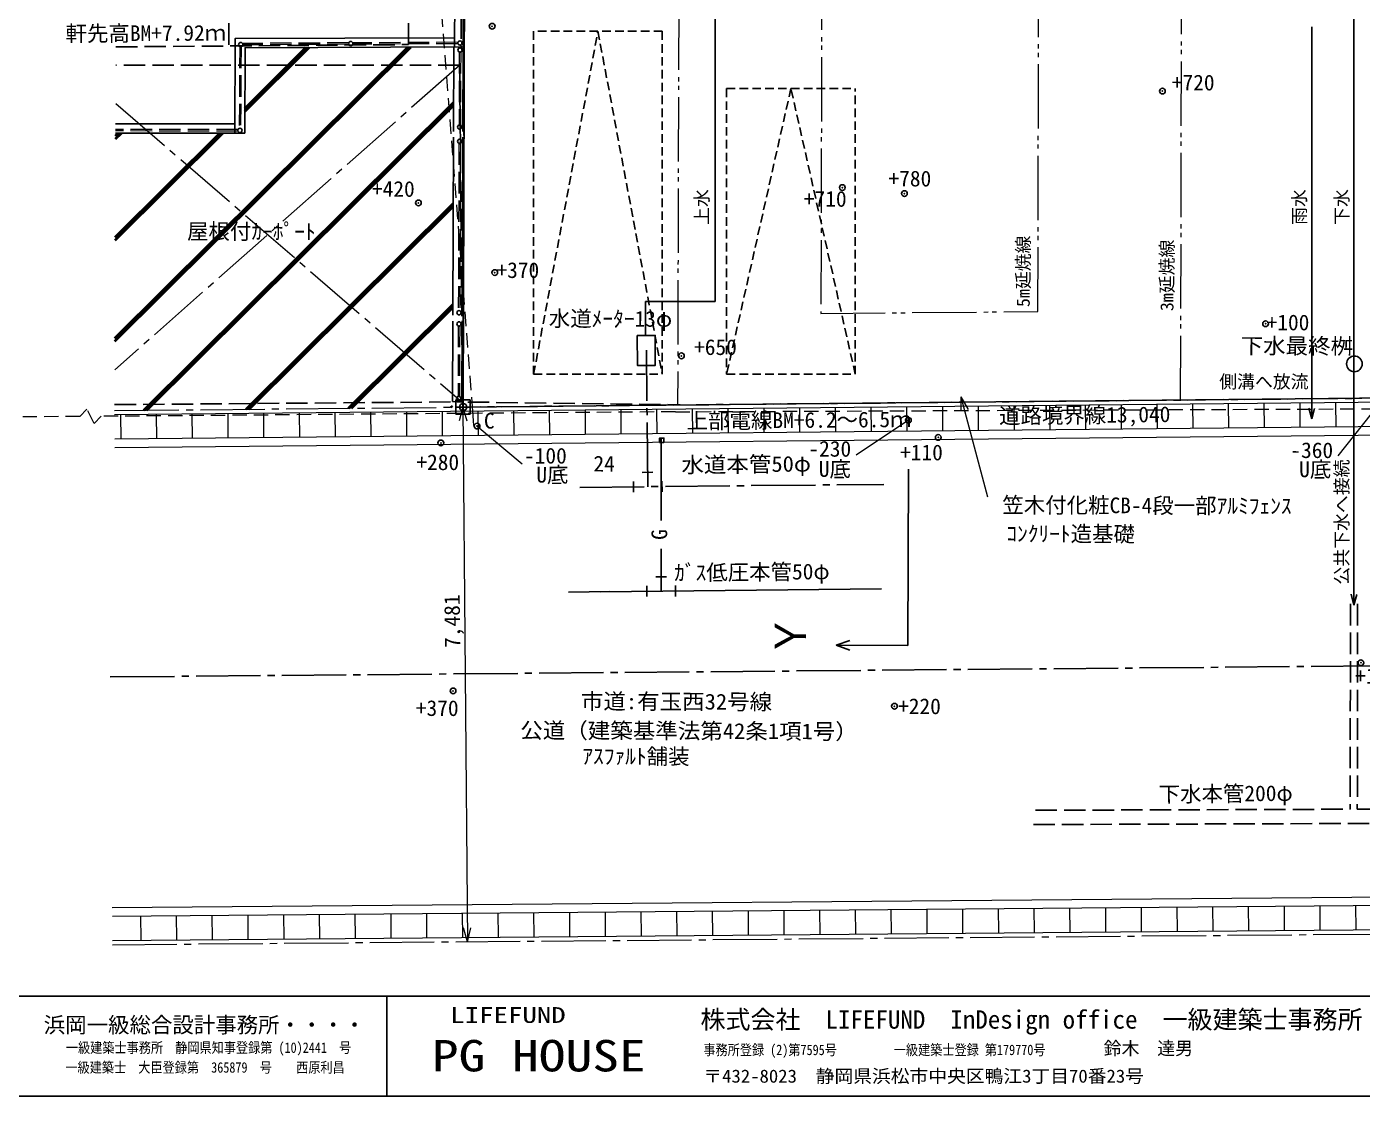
# Model space of a CAD drawing. Units: millimetres at full size. Extents: x -36400 to 21980, y -14845 to 15757.
# Drawn here: x -14059 to 4628, y -14845 to 123 of the extents above; entities that cross this region are included whole.
import ezdxf
from ezdxf.enums import TextEntityAlignment as Align

# ---------------------------------------------------------------- set-up
doc = ezdxf.new("R2010")
doc.units = ezdxf.units.MM
doc.header["$LTSCALE"] = 100
doc.header["$PDMODE"] = 32
doc.header["$PDSIZE"] = 80
for name, pattern in [('CHAIN1', [8, 5, -1, 1, -1]), ('CHAIN2', [12, 9, -1, 1, -1]), ('DASHED1', [1.8, 1.2, -0.6]), ('DASHED2', [3, 2, -1]), ('DASHED3', [4, 3, -1]), ('DOUBLE_CHAIN2', [12.8, 9, -1, 0.6, -0.6, 0.6, -1])]:
    doc.linetypes.add(name, pattern=pattern)
for name, color, linetype, lineweight in [('1-2_建物', 6, 'Continuous', 25), ('2-0_補助線', 6, 'CHAIN1', 25), ('2-3', 7, 'DASHED1', 25), ('2-4', 134, 'Continuous', 25), ('5-5_サッシ・室内建具', 7, 'Continuous', 25), ('7-7', 7, 'Continuous', 25), ('8-0', 4, 'Continuous', 9), ('8-2', 7, 'Continuous', 25), ('8-6', 4, 'Continuous', 9), ('8-8', 7, 'Continuous', 25), ('8-E', 3, 'Continuous', 40), ('9-0', 7, 'CHAIN2', 9), ('9-8', 4, 'Continuous', 9), ('B-0_補助線', 7, 'CHAIN2', 25), ('C-0', 5, 'Continuous', 9), ('F-0_図名（一般）', 7, 'Continuous', 25)]:
    doc.layers.add(name, color=color, linetype=linetype, lineweight=lineweight)
doc.layers.add('F-1_凡例（一般）', color=7, linetype='Continuous')
doc.layers.add('F-A', color=7, linetype='Continuous')
doc.styles.add('ＭＳ ゴシック', font='')
doc.styles.get('ＭＳ ゴシック').set_extended_font_data('MS Gothic')

msp = doc.modelspace()

# ---------------------------------------------------------------- linework, layer by layer
at = {"layer": '1-2_建物'}
msp.add_lwpolyline([(-1123.8, 9818.4), (-7906.7, 9816.9), (-7952.6, -5200.5), (5086.6, -5072.6)], dxfattribs=at)
msp.add_circle((-7952.6, -5200.5), 50, dxfattribs=at)
at = {"layer": '2-0_補助線'}
for p, q in [((-7956, -5200.5), (-7900.6, 9842.5)), ((5086.6, -5072.6), (-7956, -5200.5))]:
    msp.add_line(p, q, dxfattribs=at)
at = {"layer": '2-3'}
for p, q in [((-5166.3, 58.4), (-6966.3, 58.4)), ((-4266.3, -741.6), (-4266.3, -4741.6)), ((-4266.3, -741.6), (-2466.3, -741.6)), ((-2466.3, -4741.6), (-2466.3, -741.6))]:
    msp.add_line(p, q, dxfattribs=at)
for points in [[(-6966.3, -4741.6), (-6066.3, 58.4), (-5166.3, -4741.6), (-5166.3, 58.4)], [(-6966.3, 58.4), (-6966.3, -4741.6), (-5166.3, -4741.6)]]:
    msp.add_lwpolyline(points, dxfattribs=at)
msp.add_lwpolyline([(-3366.3, -741.6), (-4266.3, -4741.6), (-2466.3, -4741.6)], close=True, dxfattribs=at)
at = {"layer": '2-4'}
for p, q in [((-4425.7, 8824.5), (-4425.7, -3720.9)), ((4511.8, 481.5), (4511.8, -7970.4)), ((3921.6, 123.1), (3921.6, -5363.3)), ((-5401.5, -4184), (-5401.5, -3720.9)), ((-4425.7, -3720.9), (-5401.5, -3720.9)), ((3922, -5363.3), (3881.7, -5213.1)), ((3922, -5363.3), (3960.9, -5218.1)), ((4511.8, -7970.4), (4471.5, -7820.2)), ((4511.8, -7970.4), (4550.7, -7825.2))]:
    msp.add_line(p, q, dxfattribs=at)
at = {"layer": '5-5_サッシ・室内建具'}
for p, q in [((-1732, -8536.1), (-1722.9, -6067.3)), ((-2732, -8532.5), (-2543.8, -8464.7)), ((-1732, -8536.1), (-2732, -8532.5)), ((-2732, -8532.5), (-2544.3, -8601.5))]:
    msp.add_line(p, q, dxfattribs=at)
at = {"layer": '7-7', "color": 4, "lineweight": 9}
for p, q in [((-1722.1, -5385.2), (-2452.2, -5873.5)), ((4753.6, -5294.9), (4285.2, -5880.2)), ((-7757.7, -5466), (-7128.8, -5994.7))]:
    msp.add_line(p, q, dxfattribs=at)
at = {"layer": '7-7', "color": 5}
for p in [(-7546.7, 129.9), (1831.3, -778.6), (-2647.1, -2128.1), (-1777.9, -2212.3), (-8578, -2342.5), (-7511, -3317.9), (3275.1, -4033.9), (-4899, -4483.2), (-1722.1, -5385.2), (-7757.7, -5466), (-1305, -5624.1), (-8264.7, -5701.6), (4608, -8778.4), (-8092.7, -9171.8), (-1917.9, -9387.3)]:
    msp.add_point(p, dxfattribs=at)
at = {"layer": '8-0'}
for q in [(-987.8, -5259), (-618, -6457.2), (-887.7, -5232.6)]:
    msp.add_line((-987.1, -5059), q, dxfattribs=at)
at = {"layer": '8-2'}
for p, q in [((-8055.7, -5100.2), (-8056.4, -5300.2)), ((-8056, -5200.2), (-7856, -5200.9)), ((-8055.7, -5100.2), (-7855.7, -5100.9)), ((-7955.7, -5100.5), (-7956.4, -5300.5)), ((-7855.7, -5100.9), (-7856.4, -5300.9)), ((-8056.4, -5300.2), (-7856.4, -5300.9))]:
    msp.add_line(p, q, dxfattribs=at)
at = {"layer": '8-6', "color": 7, "linetype": 'DASHED3', "lineweight": 25}
for p, q in [((-11231.5, -129), (-11281, 9244.2)), ((-8716.9, -127.1), (-8766.5, 9257.5)), ((-12810.3, -159.4), (-8716.9, -127.1)), ((-8000.6, -413.4), (-12811.2, -415.6)), ((-7962.6, -5126.7), (-8000.6, -413.4)), ((-12828.7, -5165.9), (-7962.6, -5126.7)), ((-7889.1, -5129.5), (-4914.1, -5167.9))]:
    msp.add_line(p, q, dxfattribs=at)
at = {"layer": '8-6', "linetype": 'DASHED2'}
for p, q in [((-8559.7, 4209.2), (-7822.6, -5259.2)), ((-4981.1, -5265.7), (4890.4, -5223.4)), ((-13315.3, -5331.8), (-14376.8, -5340.3)), ((-7822.6, -5259.2), (-7800.3, -5537))]:
    msp.add_line(p, q, dxfattribs=at)
at = {"layer": '8-6'}
for p, q in [((10609, -5078.5), (-12828.4, -5308.3)), ((-4747.5, -5229.1), (-4744.2, -5569.1)), ((-4247.5, -5224.2), (-4244.2, -5564.1)), ((-3747.6, -5219.3), (-3744.2, -5559.2)), ((-3247.6, -5214.4), (-3244.3, -5554.3)), ((-2747.6, -5209.5), (-2744.3, -5549.4)), ((-2247.6, -5204.6), (-2244.3, -5544.5)), ((-1747.7, -5199.6), (-1744.3, -5539.6)), ((-1247.7, -5194.7), (-1244.4, -5534.7)), ((-747.7, -5189.8), (-744.4, -5529.8)), ((-247.7, -5184.9), (-244.4, -5524.9)), ((252.2, -5180), (255.6, -5520)), ((752.2, -5175.1), (755.5, -5515.1)), ((1252.2, -5170.2), (1255.5, -5510.2)), ((1752.2, -5165.3), (1755.5, -5505.3)), ((2252.1, -5160.4), (2255.5, -5500.4)), ((2752.1, -5155.5), (2755.5, -5495.5)), ((3252.1, -5150.6), (3255.4, -5490.6)), ((3752.1, -5145.7), (3755.4, -5485.7)), ((4252, -5140.8), (4255.4, -5480.8)), ((10608.5, -5418.5), (-12825.1, -5648.3)), ((-12747.1, -5307.5), (-12743.8, -5647.5)), ((-12247.2, -5302.6), (-12243.8, -5642.6)), ((-11747.2, -5297.7), (-11743.9, -5637.7)), ((-11247.2, -5292.8), (-11243.9, -5632.8)), ((-10747.2, -5287.9), (-10743.9, -5627.9)), ((-10247.3, -5283), (-10243.9, -5623)), ((-9747.3, -5278.1), (-9743.9, -5618.1)), ((-9247.3, -5273.2), (-9244, -5613.2)), ((-8747.3, -5268.3), (-8744, -5608.3)), ((-8247.4, -5263.4), (-8244, -5603.4)), ((-7747.4, -5258.5), (-7744, -5598.5)), ((-7247.4, -5253.6), (-7244.1, -5593.6)), ((-6747.4, -5248.7), (-6744.1, -5588.7)), ((-6247.5, -5243.8), (-6244.1, -5583.8)), ((-5747.5, -5238.9), (-5744.1, -5578.9)), ((-5247.5, -5234), (-5244.2, -5574)), ((10608.3, -5538.5), (-12823.9, -5768.3)), ((-12860.9, -12203.5), (10596.1, -12005.8)), ((-12859.9, -12323.5), (10595.7, -12125.8)), ((-12458.9, -12655.4), (-12461.7, -12320.2)), ((-11958.9, -12651.1), (-11961.8, -12315.9)), ((-11458.9, -12646.9), (-11461.8, -12311.7)), ((-10959, -12642.7), (-10961.8, -12307.5)), ((-10459, -12638.5), (-10461.8, -12303.3)), ((-9959, -12634.3), (-9961.8, -12299.1)), ((-9459, -12630.1), (-9461.8, -12294.9)), ((-8959, -12625.9), (-8961.9, -12290.6)), ((-8459, -12621.6), (-8461.9, -12286.4)), ((-7959.1, -12617.4), (-7961.9, -12282.2)), ((-7459.1, -12613.2), (-7461.9, -12278)), ((-6959.1, -12609), (-6961.9, -12273.8)), ((-6459.1, -12604.8), (-6461.9, -12269.6)), ((-5959.1, -12600.6), (-5962, -12265.4)), ((-5459.2, -12596.4), (-5462, -12261.1)), ((-4959.2, -12592.1), (-4962, -12256.9)), ((-4459.2, -12587.9), (-4462, -12252.7)), ((-3959.2, -12583.7), (-3962, -12248.5)), ((-3459.2, -12579.5), (-3462.1, -12244.3)), ((-2959.2, -12575.3), (-2962.1, -12240.1)), ((-2459.3, -12571.1), (-2462.1, -12235.8)), ((-1959.3, -12566.8), (-1962.1, -12231.6)), ((-1459.3, -12562.6), (-1462.1, -12227.4)), ((-959.3, -12558.4), (-962.1, -12223.2)), ((-459.3, -12554.2), (-462.2, -12219)), ((40.6, -12550), (37.8, -12214.8)), ((540.6, -12545.8), (537.8, -12210.6)), ((1040.6, -12541.6), (1037.8, -12206.3)), ((1540.6, -12537.3), (1537.8, -12202.1)), ((2040.6, -12533.1), (2037.8, -12197.9)), ((2540.6, -12528.9), (2537.7, -12193.7)), ((3040.5, -12524.7), (3037.7, -12189.5)), ((3540.5, -12520.5), (3537.7, -12185.3)), ((4040.5, -12516.3), (4037.7, -12181)), ((4540.5, -12512), (4537.7, -12176.8)), ((-12857.1, -12663.5), (10594.5, -12465.8))]:
    msp.add_line(p, q, dxfattribs=at)
at = {"layer": '8-6', "linetype": 'DASHED2'}
msp.add_lwpolyline([(-4981.1, -5265.7), (-13015.4, -5329.5), (-13114.6, -5430.2), (-13216.1, -5231), (-13315.3, -5331.8)], dxfattribs=at)
at = {"layer": '8-8'}
for p, q in [((-8039.8, 9724.2), (-8072.4, -158.5)), ((-7919.4, 9842.7), (-7952.4, -158.9)), ((-8083.2, -160.3), (-8087.5, -1343.4)), ((-7953.2, -165.2), (-7957.5, -1342.4)), ((-7952.4, -158.9), (-7953.2, -165.2)), ((-12814.6, -1235.8), (-11141.3, -1237)), ((-7956.4, -1237.2), (-7957.2, -1243.4)), ((-12814.7, -1365.8), (-11009, -1367.1)), ((-8087.8, -1423.4), (-8097, -3915.9)), ((-7957.8, -1422.4), (-7967, -3914.9)), ((-7957.1, -1435), (-7957.9, -1441.2)), ((-7966, -3835.6), (-7966.7, -3841.9)), ((-8097.3, -3995.9), (-8101.4, -5122)), ((-7967.3, -3994.9), (-7971.4, -5115.9)), ((-7966.6, -3992.7), (-7967.3, -3998.9)), ((-7970.4, -5036.1), (-7971.1, -5042.4)), ((-8101.4, -5122), (-7970.9, -5129.1)), ((-5181.3, -6786.2), (-5179.6, -5646.8)), ((-5182.7, -7775.9), (-5181.9, -7186.2)), ((-5257.4, -7575.8), (-5107.4, -7576.1)), ((-6477.1, -7788.6), (-5899.8, -7783)), ((-6037.4, -7784.3), (-2098.3, -7745.7)), ((-5382, -7852.9), (-5383.5, -7702.9)), ((-4982, -7849), (-4983.5, -7699))]:
    msp.add_line(p, q, dxfattribs=at)
at = {"layer": '8-8', "linetype": 'DOUBLE_CHAIN2'}
msp.add_line((-7949.5, 9813.1), (-7982.4, -158.8), dxfattribs=at)
at = {"layer": '8-8', "color": 4, "linetype": 'DASHED3', "lineweight": 9}
for p, q in [((-11079.1, -157.3), (-11086, -1297.7)), ((-11059.1, -156.9), (-11066, -1297.3)), ((-9554.7, -103), (-11035, -111.6)), ((-9554.6, -123), (-11034.9, -131.6)), ((-8028.6, -94.4), (-9494.7, -102.6)), ((-8028.5, -114.4), (-9494.6, -122.6)), ((-8006.7, -232.8), (-8010.5, -1251.1)), ((-7986.7, -232.9), (-7990.5, -1251.2)), ((-11105.5, -1317.5), (-12814.6, -1316.3)), ((-11105.5, -1337.5), (-12814.6, -1336.3)), ((-8011.4, -1508.9), (-8020.1, -3849.6)), ((-7991.4, -1509), (-8000.1, -3849.6)), ((-8020.9, -4063.4), (-8024.5, -5051)), ((-8000.9, -4063.5), (-8004.5, -5051.1))]:
    msp.add_line(p, q, dxfattribs=at)
at = {"layer": '8-8', "color": 4, "linetype": 'CHAIN2', "lineweight": 9}
for p, q in [((-8000.6, -413.4), (-12826.9, -4679.3)), ((-12813.2, -949.6), (-7970.5, -5126.8))]:
    msp.add_line(p, q, dxfattribs=at)
at = {"layer": '8-8'}
for points in [[(-11149, -1366.5), (-11144.1, -42), (-8072, -30.3)], [(-11009, -1367.1), (-11004.6, -171.5), (-7953.2, -159.8)]]:
    msp.add_lwpolyline(points, dxfattribs=at)
for points in [[(-5515.5, -4196.3), (-5515.3, -4616.3), (-5265.3, -4616.2), (-5265.5, -4196.2)], [(-5204.3, -5694.7), (-5144.3, -5694.9), (-5144, -5634.9), (-5204, -5634.7)]]:
    msp.add_lwpolyline(points, close=True, dxfattribs=at)
for centre, radius in [((-11064.4, -127.5), 30), ((-9524.7, -112.8), 30), ((-7998.6, -104.6), 30), ((-7996.6, -202.9), 30), ((-11075.5, -1327.5), 30), ((-8000.6, -1281.1), 30), ((-8001.3, -1479), 30), ((-8010.2, -3879.6), 30), ((-8010.8, -4036.7), 30), ((4517.6, -4595.4), 110), ((-8014.6, -5080.1), 30)]:
    msp.add_circle(centre, radius, dxfattribs=at)
at = {"layer": '8-E'}
for p, q in [((-12825.5, -4277.8), (-8684.4, -162.6)), ((-12825.3, -4235.3), (-8727.1, -162.8)), ((-11007.8, -1061.7), (-10108.5, -168.1)), ((-11007.7, -1019.3), (-10151.3, -168.2)), ((-12422, -5244.3), (-8086, -935.5)), ((-12379, -5243.9), (-8086.2, -977.9)), ((-12820.2, -2862.8), (-11314.9, -1366.8)), ((-12820.1, -2820.3), (-11357.4, -1366.8)), ((-12815, -1447.8), (-12732.6, -1365.9)), ((-12814.9, -1405.4), (-12775.1, -1365.9)), ((-10989.2, -5230.3), (-8091.2, -2350.5)), ((-10946.2, -5229.9), (-8091.4, -2392.9)), ((-9556.4, -5216.2), (-8096.4, -3765.4)), ((-9513.4, -5215.8), (-8096.6, -3807.9)), ((-8123.5, -5202.2), (-8101.6, -5180.4))]:
    msp.add_line(p, q, dxfattribs=at)
at = {"layer": '9-0', "color": 2}
for p, q in [((-12829, -5248.3), (-7956, -5200.5)), ((-12856.6, -12723.5), (10594.3, -12525.8))]:
    msp.add_line(p, q, dxfattribs=at)
at = {"layer": '9-8'}
for p, q in [((-7956, -5200.5), (-8006.2, -5394.1)), ((-7956, -5200.5), (-7892.9, -12681.6)), ((-7956, -5200.5), (-7902.6, -5393.3)), ((-7892.9, -12681.6), (-7946.3, -12488.9)), ((-7892.9, -12681.6), (-7842.8, -12488))]:
    msp.add_line(p, q, dxfattribs=at)
at = {"layer": 'B-0_補助線'}
for p, q in [((-5369.9, -6313.9), (-5388.6, -4405.1)), ((-5446.9, -6114.7), (-5296.9, -6113.2)), ((-6321.9, -6323.3), (-2065.1, -6281.5)), ((-5569.2, -6390.9), (-5570.6, -6240.9)), ((-5169.2, -6387), (-5170.7, -6237))]:
    msp.add_line(p, q, dxfattribs=at)
at = {"layer": 'B-0_補助線', "linetype": 'DASHED3'}
for p, q in [((4462.6, -7955.7), (4458.3, -10828.1)), ((4562.6, -7955.9), (4558.3, -10827.8)), ((54.5, -10842.4), (4458.3, -10828.1)), ((4558.3, -10827.8), (7395.6, -10818.7)), ((25.5, -11042.5), (7461, -11018.4))]:
    msp.add_line(p, q, dxfattribs=at)
at = {"layer": 'C-0', "color": 2, "linetype": 'DOUBLE_CHAIN2'}
for p, q in [((-4915.9, 6817.5), (-4952.5, -5171.1)), ((2086.5, -5102), (2113.8, 6742.2)), ((-2922, 4818), (-2948.6, -3889.7)), ((89.4, -3863.3), (109.3, 4788.3)), ((-2948.6, -3889.7), (89.4, -3863.3))]:
    msp.add_line(p, q, dxfattribs=at)
at = {"layer": 'C-0', "color": 7, "linetype": 'CHAIN2', "lineweight": 25}
msp.add_line((-12889, -8976.3), (10601.7, -8772.1), dxfattribs=at)
at = {"layer": 'F-0_図名（一般）'}
for p, q in [((-17620, -13445.4), (21980, -13445.4)), ((-9021.5, -13445.4), (-9021.5, -14845.4)), ((-17620, -14845.4), (21980, -14845.4))]:
    msp.add_line(p, q, dxfattribs=at)

# ---------------------------------------------------------------- texts
at = {"layer": '5-5_サッシ・室内建具', "color": 3, "style": 'ＭＳ ゴシック'}
msp.add_text('Ｙ', height=439.9, rotation=89.789, dxfattribs=at).set_placement((-3023.3, -8707), align=Align.BOTTOM_LEFT)
at = {"layer": '7-7', "style": 'ＭＳ ゴシック'}
for s, p in [('+720', (1962, -832.6)), ('+420', (-9229.1, -2321.8)), ('+780', (-2002, -2176.6)), ('+710', (-3186.1, -2461)), ('+370', (-7487.3, -3458.4)), ('+100', (3288.4, -4190.1)), ('+650', (-4721.9, -4536.1)), ('-100', (-7101.4, -6055.1)), ('-230', (-3122.3, -5958.8)), ('+110', (-1839.7, -6009)), ('-360', (3621.1, -5978.2)), ('+280', (-8607.6, -6146.3)), ('U底', (-2977, -6242.2)), ('U底', (3744.1, -6246)), ('U底', (-6929, -6322)), ('+120', (4528.5, -9137.3)), ('+370', (-8615, -9587.6)), ('+220', (-1867.7, -9561.5))]:
    msp.add_text(s, height=219.9, rotation=359.789, dxfattribs=at).set_placement(p, align=Align.BOTTOM_LEFT)
at = {"layer": '8-0', "color": 7, "style": 'ＭＳ ゴシック'}
for s, rotation, p in [('上部電線BM+6.2～6.5ｍ', 0.455, (-4823.8, -5570.1)), ('笠木付化粧CB-4段一部ｱﾙﾐﾌｪﾝｽ', 359.789, (-409.2, -6745.2)), ('ｺﾝｸﾘｰﾄ造基礎', 359.789, (-353.4, -7146.7))]:
    msp.add_text(s, height=219.9, rotation=rotation, dxfattribs=at).set_placement(p, align=Align.BOTTOM_LEFT)
at = {"layer": '8-2', "style": 'ＭＳ ゴシック'}
msp.add_text('C', height=219.9, rotation=359.789, dxfattribs=at).set_placement((-7662.9, -5566.8), align=Align.BOTTOM_LEFT)
at = {"layer": '8-6', "color": 7, "style": 'ＭＳ ゴシック'}
msp.add_text('軒先高BM+7.92ｍ', height=219.9, rotation=0.303, dxfattribs=at).set_placement((-13514.1, -149), align=Align.BOTTOM_LEFT)
at = {"layer": '8-8', "style": 'ＭＳ ゴシック'}
for s, rotation, p in [('屋根付ｶｰﾎﾟｰﾄ', 359.789, (-11815.9, -2914.8)), ('水道ﾒｰﾀｰ13φ', 359.789, (-6755.1, -4136.4)), ('24', 359.789, (-6129.5, -6167.2)), ('G', 89.914, (-5031.7, -7059)), ('ｶﾞｽ低圧本管50φ', 0.562, (-4999.2, -7695.6)), ('ｱｽﾌｧﾙﾄ舗装', 359.789, (-6285.3, -10260.6)), ('下水本管200φ', 0.562, (1780.1, -10794.9))]:
    msp.add_text(s, height=219.9, rotation=rotation, dxfattribs=at).set_placement(p, align=Align.BOTTOM_LEFT)
at = {"layer": '8-8', "style": 'ＭＳ ゴシック', "width": 1.05}
for s, rotation, p in [('下水最終桝', 359.789, (2924.1, -4517.5)), ('水道本管50φ', 0.562, (-4897.6, -6185.3)), ('市道:有玉西32号線', 359.789, (-6305.7, -9491.9)), ('公道（建築基準法第42条1項1号）', 359.789, (-7154.1, -9898.7))]:
    msp.add_text(s, height=219.9, rotation=rotation, dxfattribs=at).set_placement(p, align=Align.BOTTOM_LEFT)
at = {"layer": '9-0', "style": 'ＭＳ ゴシック'}
msp.add_text('道路境界線13,040', height=219.9, rotation=0.562, dxfattribs=at).set_placement((-452.9, -5498.9), align=Align.BOTTOM_LEFT)
at = {"layer": '9-8', "color": 7, "style": 'ＭＳ ゴシック'}
msp.add_text('7,481', height=219.9, rotation=90.483, dxfattribs=at).set_placement((-7927.6, -8568.6), align=Align.BOTTOM_LEFT)
at = {"layer": 'C-0', "style": 'ＭＳ ゴシック'}
for s, p in [('上水', (-4465.8, -2650.7)), ('雨水', (3892.7, -2650.7)), ('下水', (4486, -2650.7)), ('5m延焼線', (29.7, -3800)), ('3m延焼線', (2040.7, -3857)), ('公共下水へ接続', (4486.1, -7683.6))]:
    msp.add_text(s, height=183.3, rotation=90, dxfattribs=at).set_placement(p, align=Align.BOTTOM_LEFT)
msp.add_text('側溝へ放流', height=183.3, dxfattribs=at).set_placement((2625.7, -4990.1), align=Align.BOTTOM_LEFT)
at = {"layer": 'F-0_図名（一般）', "style": 'ＭＳ ゴシック'}
for s, height, p in [('株式会社\u3000LIFEFUND\u3000InDesign office\u3000一級建築士事務所', 256.6, (-4632.3, -13976)), ('浜岡一級総合設計事務所・・・・', 219.9, (-13820.7, -14022))]:
    msp.add_text(s, height=height, dxfattribs=at).set_placement(p, align=Align.BOTTOM_LEFT)
for s, height, width, p in [('一級建築士事務所\u3000静岡県知事登録第 (10)2441\u3000号', 146.6, 0.85, (-13510.7, -14281.5)), ('事務所登録 (2)第7595号', 146.6, 0.85, (-4591.4, -14312.9)), ('一級建築士\u3000大臣登録第\u3000365879\u3000号\u3000\u3000西原利昌', 146.6, 0.85, (-13517.4, -14558.7)), ('〒432-8023\u3000静岡県浜松市中央区鴨江3丁目70番23号', 183.3, 1.05, (-4592, -14709.6))]:
    msp.add_text(s, height=height, dxfattribs=dict(at, width=width)).set_placement(p, align=Align.BOTTOM_LEFT)
at = {"layer": 'F-1_凡例（一般）', "style": 'ＭＳ ゴシック', "width": 0.85}
msp.add_text('一級建築士登録 第179770号', height=146.6, dxfattribs=at).set_placement((-1927.7, -14312.9), align=Align.BOTTOM_LEFT)
at = {"layer": 'F-1_凡例（一般）', "style": 'ＭＳ ゴシック'}
msp.add_text('鈴木\u3000達男', height=183.3, dxfattribs=at).set_placement((1009.3, -14320.1), align=Align.BOTTOM_LEFT)
at = {"layer": 'F-A', "style": 'ＭＳ ゴシック'}
for s, height, width, p in [('LIFEFUND', 219.9, 1.35, (-8133.4, -13883.9)), ('PG HOUSE', 439.9, 1.25, (-8390.9, -14629.1))]:
    msp.add_text(s, height=height, dxfattribs=dict(at, width=width)).set_placement(p, align=Align.BOTTOM_LEFT)

doc.saveas('drawing.dxf')
